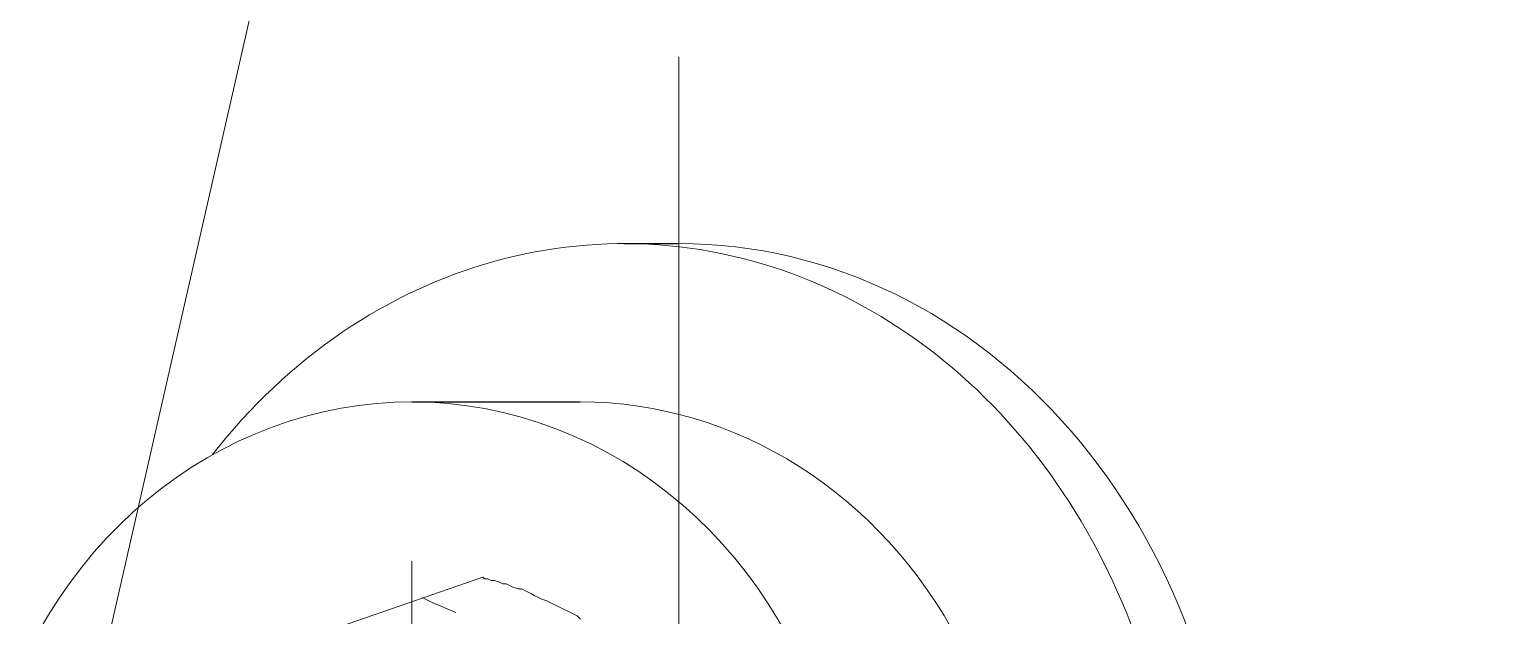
# Model space of a CAD drawing. Header units: millimetres. Extents: x 89051 to 218395, y -330386 to -125649.
# Drawn here: x 100443.7 to 100548.5, y -127001.8 to -126959.7 of the extents above; entities that cross this region are included whole.
import ezdxf

# ---------------------------------------------------------------- set-up
doc = ezdxf.new("R2010")
doc.units = ezdxf.units.MM
doc.header["$LTSCALE"] = 13
for name, pattern in [('1 实线', [0]), ('ACAD_ISO04W100', [30, 24, -3, 0, -3]), ('CENTER', [50.8, 31.75, -6.35, 6.35, -6.35])]:
    doc.linetypes.add(name, pattern=pattern)
doc.layers.get('0').update_dxf_attribs({"color": 1, "linetype": 'CENTER'})
doc.layers.add('C00-00-00', color=7, linetype='Continuous')
doc.layers.add('粗实线', color=4, linetype='Continuous')
doc.layers.add('标注、文本', color=3, linetype='Continuous', lineweight=25)
doc.layers.add('铁心', color=3, linetype='Continuous', lineweight=0)

msp = doc.modelspace()

# ---------------------------------------------------------------- linework, layer by layer
at = {"color": 7, "linetype": '1 实线', "lineweight": 0}
for centre, major_axis, ratio, start_param, end_param in [((100486.44, -127021.08), (0, 45.98), 0.866025, 2.304713, 7.120065), ((100490.38, -127021.08), (0, 45.98), 0.866025, 3.141593, 6.283185), ((100471.21, -127021.08), (0, -34.61), 0.908418, 5.225125, 10.48821), ((100483.3, -127021.08), (0, -34.61), 0.908418, 6.283185, 9.424778)]:
    msp.add_ellipse(centre, major_axis=major_axis, ratio=ratio, start_param=start_param, end_param=end_param, dxfattribs=at)
at = {"layer": 'C00-00-00', "lineweight": 15}
for points in [[(100476.3, -126999.05), (100453.3, -127007.04)], [(100483.31, -127002.08), (100483.07, -127001.84), (100482.83, -127001.72), (100482.59, -127001.6), (100482.35, -127001.47), (100482.1, -127001.35), (100481.86, -127001.23), (100481.62, -127001.11), (100481.38, -127000.99), (100481.14, -127000.87), (100480.89, -127000.75), (100480.53, -127000.63), (100480.29, -127000.51), (100480.05, -127000.39), (100479.8, -127000.26), (100479.56, -127000.14), (100479.32, -127000.02), (100479.08, -126999.9), (100478.84, -126999.9), (100478.47, -126999.78), (100478.23, -126999.66), (100477.99, -126999.54), (100477.75, -126999.54), (100477.51, -126999.42), (100477.14, -126999.3), (100476.9, -126999.3), (100476.66, -126999.17), (100476.42, -126999.17), (100476.3, -126999.05)], [(100472.67, -127000.87), (100471.94, -127000.51)], [(100474.36, -127001.6), (100472.67, -127000.87)]]:
    msp.add_lwpolyline(points, dxfattribs=at)
at = {"layer": '标注、文本', "color": 1, "linetype": 'ACAD_ISO04W100', "lineweight": 15}
for p, q in [((100490.38, -127080.47), (100490.38, -126961.69)), ((100471.21, -127044.24), (100471.21, -126997.91))]:
    msp.add_line(p, q, dxfattribs=at)
at = {"layer": '粗实线', "ltscale": 2}
for p, q in [((100486.44, -126975.09), (100490.38, -126975.09)), ((100471.21, -126986.47), (100483.3, -126986.47))]:
    msp.add_line(p, q, dxfattribs=at)
at = {"layer": '铁心'}
msp.add_lwpolyline([(100445.4, -127021.08), (100618.42, -126261.39), (100618.42, -126261.39)], dxfattribs=at)

doc.saveas('drawing.dxf')
